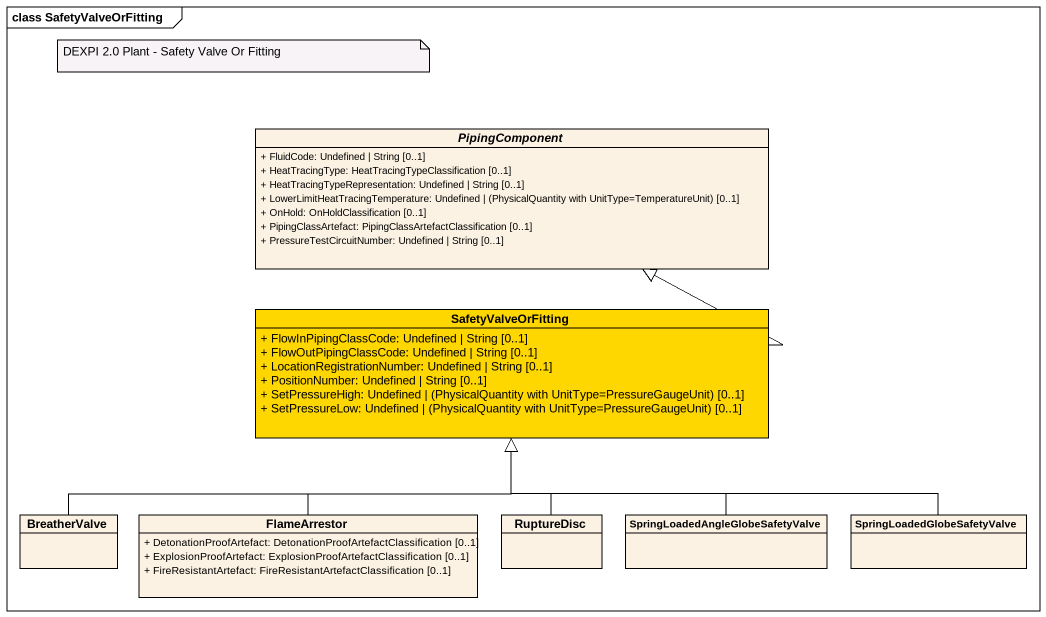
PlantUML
@startuml
mainframe class SafetyValveOrFitting
hide circle
hide empty members
skinparam classAttributeIconSize 0
abstract class PipingComponent {
  + FluidCode: Undefined | String [0..1]
  + HeatTracingType: HeatTracingTypeClassification [0..1]
  + HeatTracingTypeRepresentation: Undefined | String [0..1]
  {field} + LowerLimitHeatTracingTemperature: Undefined | (PhysicalQuantity with UnitType=TemperatureUnit) [0..1]
  + OnHold: OnHoldClassification [0..1]
  + PipingClassArtefact: PipingClassArtefactClassification [0..1]
  + PressureTestCircuitNumber: Undefined | String [0..1]
}
class SafetyValveOrFitting #FFD700 {
  + FlowInPipingClassCode: Undefined | String [0..1]
  + FlowOutPipingClassCode: Undefined | String [0..1]
  + LocationRegistrationNumber: Undefined | String [0..1]
  + PositionNumber: Undefined | String [0..1]
  {field} + SetPressureHigh: Undefined | (PhysicalQuantity with UnitType=PressureGaugeUnit) [0..1]
  {field} + SetPressureLow: Undefined | (PhysicalQuantity with UnitType=PressureGaugeUnit) [0..1]
}
class BreatherValve
class FlameArrestor {
  + DetonationProofArtefact: DetonationProofArtefactClassification [0..1]
  + ExplosionProofArtefact: ExplosionProofArtefactClassification [0..1]
  + FireResistantArtefact: FireResistantArtefactClassification [0..1]
}
class RuptureDisc
class "SpringLoadedAngleGlobeSafetyValve" as SpringLoadedAngleGlobeSafety
class SpringLoadedGlobeSafetyValve
SafetyValveOrFitting -up-|> PipingComponent
BreatherValve -right-|> SafetyValveOrFitting
FlameArrestor -up-|> SafetyValveOrFitting
RuptureDisc -up-|> SafetyValveOrFitting
SpringLoadedAngleGlobeSafety -up-|> SafetyValveOrFitting
SpringLoadedGlobeSafetyValve -left-|> SafetyValveOrFitting
note as N1
  DEXPI 2.0 Plant - Safety Valve Or Fitting
end note
@enduml
